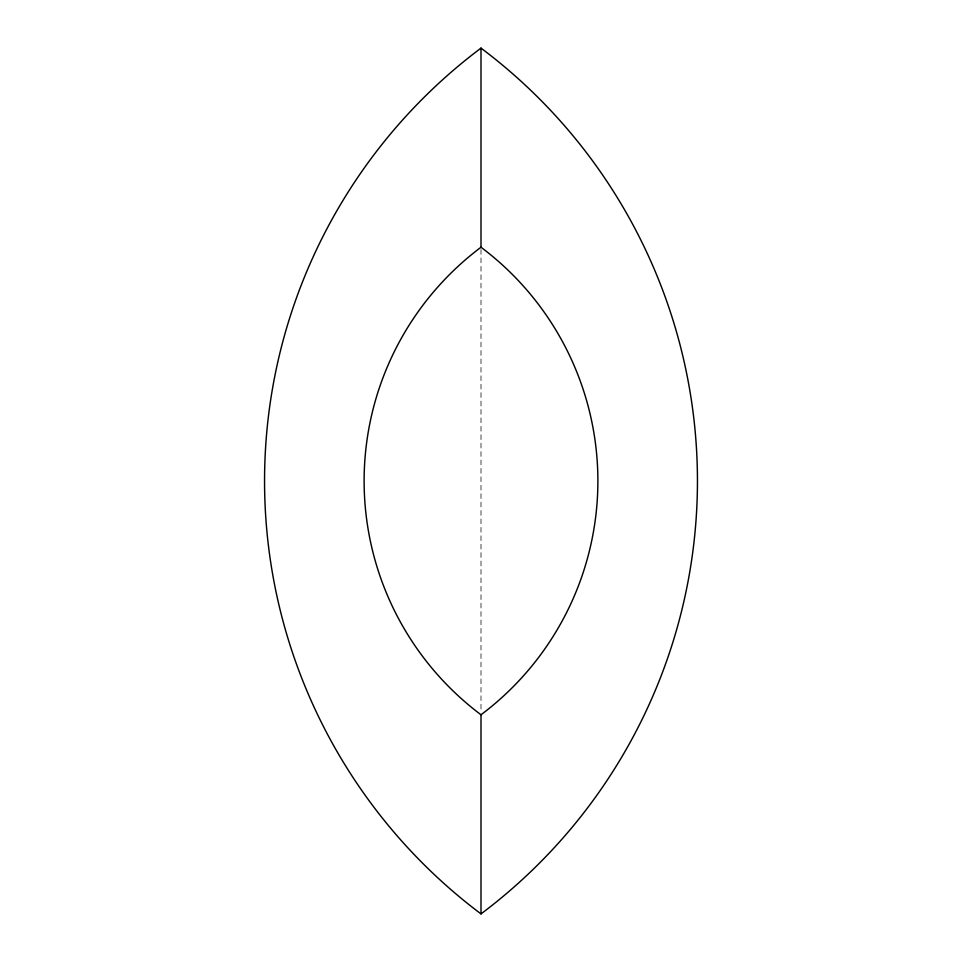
<?xml version="1.0" encoding="UTF-8"?>
<svg xmlns="http://www.w3.org/2000/svg" width="962" height="962" viewBox="0 0 962 962"><rect width="100%" height="100%" fill="white"/><g stroke="black" fill="none" stroke-linecap="round" stroke-linejoin="round"><path stroke-width="0.72" stroke-dasharray="4.81 3.61" d="M481 249.519L481 712.481"/><path stroke-width="1.44" d="M481 48.1L481 247.234A292.207 292.207 0 0 0 481 714.766L481 913.9A541.125 541.125 0 0 1 481 48.1A541.125 541.125 0 0 1 481 913.9M481 247.234A292.207 292.207 0 0 1 481 714.766"/></g></svg>
